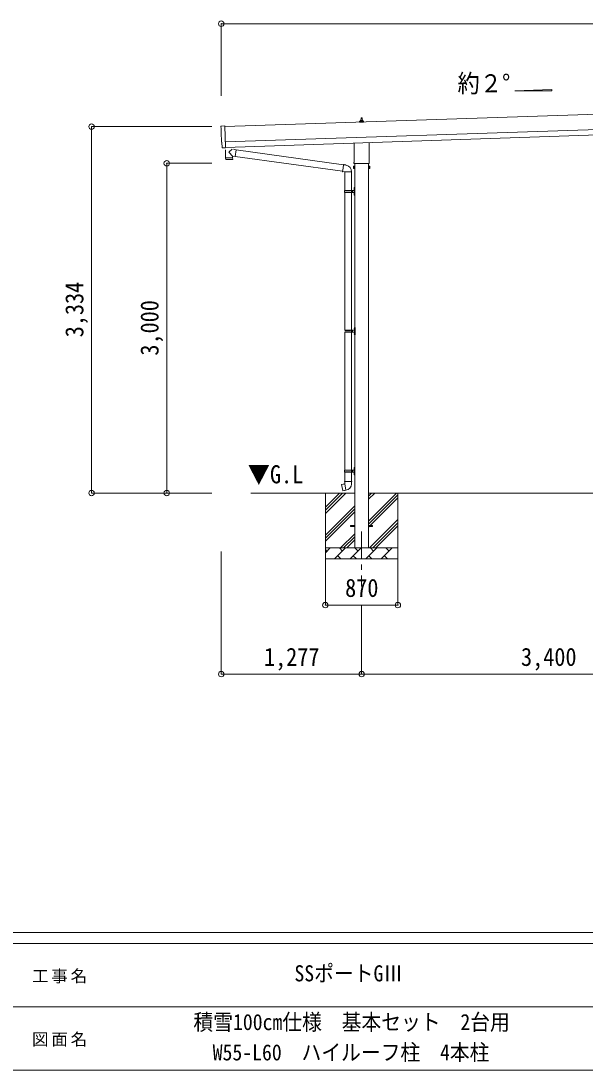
# Model space of a CAD drawing. Units: millimetres at full size, sheet at 1:50; some dimension numbers follow another scale. Extents: x -14053 to 14053, y -9700 to 9700.
# Drawn here: x -717 to 4414, y -9700 to -154 of the extents above; entities that cross this region are included whole.
import ezdxf
from ezdxf.enums import TextEntityAlignment as Align

# ---------------------------------------------------------------- set-up
doc = ezdxf.new("R2010")
doc.units = ezdxf.units.MM
doc.header["$LTSCALE"] = 50
doc.header["$PDMODE"] = 32
doc.header["$PDSIZE"] = 50
doc.linetypes.add('CHAIN1', pattern=[8, 5, -1, 1, -1])
for name, color, linetype, lineweight in [('0-0_0', 7, 'Continuous', 9), ('0-1_Defpoints', 4, 'Continuous', 9), ('0-2_TEXT1', 7, 'Continuous', 9), ('0-6_PARTS1', 6, 'Continuous', 9), ('F-0', 7, 'Continuous', 9)]:
    doc.layers.add(name, color=color, linetype=linetype, lineweight=lineweight)
doc.styles.add('ＭＳ ゴシック', font='')
doc.styles.get('ＭＳ ゴシック').set_extended_font_data('MS Gothic')

msp = doc.modelspace()

# ---------------------------------------------------------------- linework, layer by layer
at = {"layer": '0-0_0'}
for p, q in [((2319.54, -4449.55), (1375.38, -4449.55)), ((2052.04, -4449.55), (2052.04, -5049.55)), ((2052.04, -4634.6), (2237.09, -4449.55)), ((2052.04, -4606.31), (2208.8, -4449.55)), ((2052.04, -4578.03), (2180.52, -4449.55)), ((2444.54, -4704.65), (2699.63, -4449.55)), ((2444.54, -4506.66), (2501.64, -4449.55)), ((2444.54, -4478.37), (2473.36, -4449.55)), ((5719.54, -4449.55), (2444.54, -4449.55)), ((2444.54, -4732.93), (2712.04, -4465.43)), ((2712.04, -4449.55), (2712.04, -5049.55)), ((2052.04, -4832.59), (2319.54, -4565.09)), ((2444.54, -4761.22), (2712.04, -4493.72)), ((2052.04, -4860.87), (2319.54, -4593.37)), ((2052.04, -4889.16), (2319.54, -4621.66)), ((2454.19, -4949.55), (2712.04, -4691.7)), ((2482.48, -4949.55), (2712.04, -4719.99)), ((2510.76, -4949.55), (2712.04, -4748.27)), ((2189.63, -4949.55), (2319.54, -4819.65)), ((2217.92, -4949.55), (2319.54, -4847.93)), ((2052.04, -4949.55), (2712.04, -4949.55)), ((2052.04, -4992.44), (2094.93, -4949.55)), ((2136.35, -5049.55), (2236.35, -4949.55)), ((2207.8, -4978.1), (2179.24, -4949.55)), ((2246.2, -4949.55), (2319.54, -4876.22)), ((2277.77, -5049.55), (2377.77, -4949.55)), ((2349.22, -4978.1), (2320.66, -4949.55)), ((2419.19, -5049.55), (2519.19, -4949.55)), ((2490.64, -4978.1), (2462.09, -4949.55)), ((2560.61, -5049.55), (2660.61, -4949.55)), ((2632.06, -4978.1), (2603.51, -4949.55)), ((2708.75, -4949.55), (2712.04, -4946.26)), ((2066.38, -4978.1), (2052.04, -4963.76)), ((2712.04, -5049.55), (2052.04, -5049.55)), ((2164.9, -5020.99), (2193.46, -5049.55)), ((2306.32, -5020.99), (2334.88, -5049.55)), ((2447.75, -5020.99), (2476.3, -5049.55)), ((2589.17, -5020.99), (2617.72, -5049.55))]:
    msp.add_line(p, q, dxfattribs=at)
at = {"layer": '0-1_Defpoints'}
for p, q in [((7029.4, -917.93), (1136.39, -1114.37)), ((2376.04, -1060.29), (2376.76, -1036.76)), ((2377.76, -1035.79), (2386.31, -1035.79)), ((2387.31, -1036.76), (2388.04, -1060.29)), ((1104.72, -1111.99), (1136.22, -1109.28)), ((1136.22, -1109.28), (1142.81, -1307.03)), ((1141.05, -1254.29), (7034.06, -1057.86)), ((1142.72, -1304.26), (7035.73, -1107.83)), ((2363.79, -1075.79), (2363.79, -1068.07)), ((2400.29, -1075.79), (2363.79, -1075.79)), ((2364.17, -1067.29), (2399.9, -1067.29)), ((2364.55, -1067.1), (2371.27, -1065.47)), ((2371.65, -1065.29), (2392.42, -1065.29)), ((2372.04, -1064.5), (2372.04, -1060.29)), ((2373.04, -1060.29), (2391.04, -1060.29)), ((2392.04, -1064.5), (2392.04, -1060.29)), ((2399.52, -1067.1), (2392.8, -1065.47)), ((2400.29, -1075.79), (2400.29, -1068.07)), ((1111.79, -1258.65), (1111.19, -1258.67)), ((1113.36, -1305.66), (1111.79, -1258.65)), ((1123.22, -1308.68), (1116.3, -1308.55)), ((1123.96, -1308.38), (1124.6, -1307.73)), ((1124.6, -1307.73), (1142.85, -1308.03)), ((2313.74, -1439.78), (2313.74, -1265.23)), ((2450.34, -1260.67), (2450.34, -1439.78)), ((2308.04, -1478.05), (2308.79, -1476.73)), ((2308.04, -1478.05), (2308.04, -1495.05)), ((2308.04, -1495.05), (2308.79, -1496.36)), ((2315.04, -1481.64), (2308.79, -1481.64)), ((2315.04, -1491.46), (2308.79, -1491.46)), ((2315.04, -1496.36), (2308.79, -1496.36)), ((2312.04, -1448.55), (2312.04, -1443.05)), ((2449.97, -1452.05), (2314.1, -1452.05)), ((2317.54, -1495.75), (2315.04, -1495.75)), ((2319.54, -1452.05), (2319.54, -4949.55)), ((2444.54, -4949.55), (2444.54, -1452.05)), ((2446.54, -1495.75), (2449.04, -1495.75)), ((2449.04, -1481.64), (2455.28, -1481.64)), ((2449.04, -1491.46), (2455.28, -1491.46)), ((2449.04, -1496.36), (2455.28, -1496.36)), ((2452.04, -1443.05), (2452.04, -1448.55)), ((2456.04, -1478.05), (2455.28, -1476.73)), ((2456.04, -1495.05), (2455.28, -1496.36)), ((2456.04, -1478.05), (2456.04, -1495.05)), ((2282.04, -4745.05), (2319.54, -4745.05)), ((2282.04, -4754.05), (2282.04, -4745.05)), ((2282.04, -4754.05), (2319.54, -4754.05)), ((2444.54, -4745.05), (2482.04, -4745.05)), ((2444.54, -4754.05), (2482.04, -4754.05)), ((2482.04, -4754.05), (2482.04, -4745.05))]:
    msp.add_line(p, q, dxfattribs=at)
at = {"layer": '0-1_Defpoints', "color": 7, "linetype": 'CHAIN1'}
msp.add_line((2382.04, -4799.55), (2382.04, -5299.55), dxfattribs=at)
at = {"layer": '0-1_Defpoints'}
for points in [[(2315.04, -1496.36), (2315.04, -1476.73), (2308.79, -1476.73)], [(2315.04, -1495.75), (2315.04, -1477.35), (2317.54, -1477.35)], [(2449.04, -1495.75), (2449.04, -1477.35), (2446.54, -1477.35)], [(2449.04, -1496.36), (2449.04, -1476.73), (2455.28, -1476.73)]]:
    msp.add_lwpolyline(points, dxfattribs=at)
for points in [[(2317.54, -1497.05), (2317.54, -1476.05), (2319.54, -1476.05), (2319.54, -1497.05)], [(2446.54, -1497.05), (2446.54, -1476.05), (2444.54, -1476.05), (2444.54, -1497.05)]]:
    msp.add_lwpolyline(points, close=True, dxfattribs=at)
for centre, radius, start, end in [((2377.76, -1036.79), 1, 90, 178.60509), ((2386.31, -1036.79), 1, 1.39491, 90), ((2364.79, -1068.07), 1, 103.62699, 180), ((2371.04, -1064.5), 1, 283.62699, 0), ((2376.12, -1060.92), 4.13, 90, 171.17633), ((2373.04, -1061.29), 1, 90, 180), ((2385.37, -1060.29), 4.83, 133.60282, 180), ((2378.7, -1060.29), 4.83, 0, 46.39718), ((2387.95, -1060.92), 4.13, 8.82367, 90), ((2391.04, -1061.29), 1, 0, 90), ((2393.04, -1064.5), 1, 180, 256.37301), ((2399.29, -1068.07), 1, 0, 76.37301), ((2312.38, -1479.19), 4.34, 145.61575, 214.38425), ((2324.28, -1486.55), 16.24, 162.41205, 197.58795), ((2312.38, -1493.91), 4.34, 145.61575, 214.38425), ((2316.04, -1443.05), 4, 125.09963, 180), ((2316.04, -1448.55), 4, 180, 194.47751), ((2316.04, -1448.55), 4, 194.47751, 241.04498), ((2448.04, -1448.55), 4, 298.95502, 345.52249), ((2448.04, -1443.05), 4, 0, 54.90037), ((2448.04, -1448.55), 4, 345.52249, 0), ((2439.79, -1486.55), 16.24, 342.41205, 17.58795), ((2451.69, -1479.19), 4.34, 325.61575, 34.38425), ((2451.69, -1493.91), 4.34, 325.61575, 34.38425)]:
    msp.add_arc(centre, radius, start, end, dxfattribs=at)
for centre, major_axis, ratio, start_param, end_param in [((1104.98, -1114.97), (-3, -0.1), 0.99863, 4.7647489, 6.2979817), ((-3655.89, -1344.13), (4760.73, 158.69), 0.99863, 6.2686928, 6.2979817), ((1111.05, -1254.28), (-4.4, -0.15), 0.99863, 6.2686928, 7.8539816), ((1116.36, -1305.55), (-2.11, -2.14), 0.9974, 5.5252311, 7.0411395), ((1123.25, -1307.68), (-0.704, -0.714), 0.9974, 0.7579542, 1.5707963)]:
    msp.add_ellipse(centre, major_axis=major_axis, ratio=ratio, start_param=start_param, end_param=end_param, dxfattribs=at)
at = {"layer": '0-2_TEXT1'}
for p, q in [((1142.81, -1327.03), (1142.85, -1328.03)), ((1204.14, -1322.21), (1176.92, -1345.25)), ((1241.83, -1325.51), (1215.91, -1321.82)), ((1241.83, -1325.51), (1232.86, -1388.57)), ((1242.06, -1327.41), (2218.17, -1462.8)), ((1144.85, -1400.23), (1145.51, -1413.27)), ((1206.12, -1414.2), (1148.61, -1416.12)), ((1149.32, -1399.08), (1149.37, -1400.08)), ((1208.38, -1385.09), (1176.89, -1352.58)), ((1204.29, -1397.25), (1204.3, -1398.25)), ((1208.38, -1385.09), (1232.86, -1388.57)), ((1208.38, -1385.09), (1208.78, -1397.1)), ((1232.63, -1386.67), (2207.74, -1521.89)), ((2207.42, -1523.71), (2212.95, -1492.35)), ((2207.42, -1523.71), (2207.82, -1525.96)), ((2207.42, -1523.71), (2212.58, -1524.53)), ((2207.82, -1525.96), (2211.38, -1526.59)), ((2211.38, -1526.59), (2212.58, -1524.53)), ((2212.58, -1524.53), (2227.18, -1526.84)), ((2218.49, -1460.98), (2212.95, -1492.35)), ((2218.49, -1460.98), (2219.63, -1459)), ((2219.63, -1459), (2223.19, -1459.63)), ((2223.19, -1459.63), (2223.61, -1461.97)), ((2227.18, -1526.84), (2229.39, -1525.86)), ((2289.68, -1526.25), (2228.5, -1526.25)), ((2229.54, -1526.25), (2229.54, -1695.55)), ((2238.12, -1464.8), (2239.81, -1466.43)), ((2239.81, -1466.43), (2241.92, -1466.88)), ((2289.54, -1526.25), (2289.54, -1695.55)), ((2226.54, -1697.55), (2276.87, -1697.55)), ((2226.54, -1711.55), (2276.87, -1711.55)), ((2227.54, -1695.55), (2313.54, -1695.55)), ((2227.54, -1695.55), (2227.54, -1697.55)), ((2227.54, -1713.55), (2227.54, -1711.55)), ((2227.54, -1713.55), (2313.54, -1713.55)), ((2229.54, -1713.55), (2229.54, -2968.05)), ((2286.54, -1695.55), (2286.54, -1700.05)), ((2286.54, -1700.05), (2288.54, -1700.05)), ((2286.54, -1713.55), (2286.54, -1709.05)), ((2286.54, -1709.05), (2288.54, -1709.05)), ((2288.54, -1700.05), (2288.54, -1704.55)), ((2288.54, -1709.05), (2288.54, -1704.55)), ((2289.54, -1713.55), (2289.54, -2968.05)), ((2294.54, -1695.55), (2294.54, -1704.55)), ((2294.54, -1700.05), (2297.54, -1700.05)), ((2294.54, -1713.55), (2294.54, -1704.55)), ((2294.54, -1709.05), (2297.54, -1709.05)), ((2297.54, -1700.05), (2297.54, -1704.55)), ((2297.54, -1709.05), (2297.54, -1704.55)), ((2313.23, -1678.4), (2315.28, -1679.4)), ((2314.5, -1676.4), (2315.14, -1676.4)), ((2314.5, -1676.4), (2314.5, -1684.7)), ((2314.5, -1684.7), (2315.14, -1684.7)), ((2315.14, -1676.4), (2315.14, -1684.7)), ((2315.14, -1676.4), (2315.54, -1676.8)), ((2315.14, -1684.7), (2315.54, -1684.3)), ((2315.28, -1679.4), (2315.89, -1680.55)), ((2315.54, -1672.55), (2318.54, -1671.05)), ((2315.54, -1672.55), (2315.54, -1704.55)), ((2315.54, -1676.8), (2315.54, -1684.3)), ((2315.54, -1736.55), (2315.54, -1704.55)), ((2318.54, -1671.05), (2318.54, -1704.55)), ((2318.54, -1671.05), (2319.54, -1671.05)), ((2318.54, -1738.05), (2318.54, -1704.55)), ((2319.54, -1671.05), (2319.54, -1704.55)), ((2319.54, -1738.05), (2319.54, -1704.55)), ((2313.23, -1726.4), (2315.28, -1727.4)), ((2314.5, -1724.4), (2315.14, -1724.4)), ((2314.5, -1724.4), (2314.5, -1732.7)), ((2314.5, -1732.7), (2315.14, -1732.7)), ((2315.14, -1724.4), (2315.14, -1732.7)), ((2315.14, -1724.4), (2315.54, -1724.8)), ((2315.14, -1732.7), (2315.54, -1732.3)), ((2315.28, -1727.4), (2315.89, -1728.55)), ((2315.54, -1724.8), (2315.54, -1732.3)), ((2315.54, -1736.55), (2318.54, -1738.05)), ((2318.54, -1738.05), (2319.54, -1738.05)), ((2315.73, -2950.9), (2317.78, -2951.9)), ((2317, -2948.9), (2317.64, -2948.9)), ((2317, -2948.9), (2317, -2957.2)), ((2317, -2957.2), (2317.64, -2957.2)), ((2317.64, -2948.9), (2317.64, -2957.2)), ((2317.64, -2948.9), (2318.04, -2949.3)), ((2317.64, -2957.2), (2318.04, -2956.8)), ((2317.78, -2951.9), (2318.39, -2953.05)), ((2318.04, -2945.05), (2321.04, -2943.55)), ((2318.04, -2945.05), (2318.04, -2977.05)), ((2318.04, -2949.3), (2318.04, -2956.8)), ((2321.04, -2943.55), (2321.04, -2977.05)), ((2321.04, -2943.55), (2322.04, -2943.55)), ((2322.04, -2943.55), (2322.04, -2977.05)), ((2229.04, -2970.05), (2279.37, -2970.05)), ((2229.04, -2984.05), (2279.37, -2984.05)), ((2229.54, -2986.04), (2229.54, -4240.55)), ((2230.04, -2968.05), (2316.04, -2968.05)), ((2230.04, -2986.05), (2316.04, -2986.05)), ((2289.04, -2968.05), (2289.04, -2972.55)), ((2289.04, -2972.55), (2291.04, -2972.55)), ((2289.04, -2986.05), (2289.04, -2981.55)), ((2289.04, -2981.55), (2291.04, -2981.55)), ((2289.54, -2986.04), (2289.54, -4240.55)), ((2291.04, -2972.55), (2291.04, -2977.05)), ((2291.04, -2981.55), (2291.04, -2977.05)), ((2297.04, -2968.05), (2297.04, -2977.05)), ((2297.04, -2972.55), (2300.04, -2972.55)), ((2297.04, -2986.05), (2297.04, -2977.05)), ((2297.04, -2981.55), (2300.04, -2981.55)), ((2300.04, -2972.55), (2300.04, -2977.05)), ((2300.04, -2981.55), (2300.04, -2977.05)), ((2315.73, -2998.9), (2317.78, -2999.9)), ((2317, -2996.9), (2317.64, -2996.9)), ((2317, -2996.9), (2317, -3005.2)), ((2317, -3005.2), (2317.64, -3005.2)), ((2317.64, -2996.9), (2317.64, -3005.2)), ((2317.64, -2996.9), (2318.04, -2997.3)), ((2317.64, -3005.2), (2318.04, -3004.8)), ((2317.78, -2999.9), (2318.39, -3001.05)), ((2318.04, -3009.05), (2318.04, -2977.05)), ((2318.04, -2997.3), (2318.04, -3004.8)), ((2318.04, -3009.05), (2321.04, -3010.55)), ((2321.04, -3010.55), (2321.04, -2977.05)), ((2321.04, -3010.55), (2322.04, -3010.55)), ((2322.04, -3010.55), (2322.04, -2977.05)), ((2226.54, -4242.55), (2276.87, -4242.55)), ((2226.54, -4256.55), (2276.87, -4256.55)), ((2227.54, -4240.55), (2313.54, -4240.55)), ((2227.54, -4240.55), (2227.54, -4242.55)), ((2227.54, -4258.55), (2227.54, -4256.55)), ((2227.54, -4258.55), (2313.54, -4258.55)), ((2229.54, -4258.55), (2229.54, -4343.47)), ((2286.54, -4240.55), (2286.54, -4245.05)), ((2286.54, -4245.05), (2288.54, -4245.05)), ((2286.54, -4258.55), (2286.54, -4254.05)), ((2286.54, -4254.05), (2288.54, -4254.05)), ((2288.54, -4245.05), (2288.54, -4249.55)), ((2288.54, -4254.05), (2288.54, -4249.55)), ((2289.54, -4258.55), (2289.54, -4343.47)), ((2294.54, -4240.55), (2294.54, -4249.55)), ((2294.54, -4245.05), (2297.54, -4245.05)), ((2294.54, -4258.55), (2294.54, -4249.55)), ((2294.54, -4254.05), (2297.54, -4254.05)), ((2297.54, -4245.05), (2297.54, -4249.55)), ((2297.54, -4254.05), (2297.54, -4249.55)), ((2313.23, -4223.4), (2315.28, -4224.4)), ((2313.23, -4271.4), (2315.28, -4272.4)), ((2314.5, -4221.4), (2315.14, -4221.4)), ((2314.5, -4221.4), (2314.5, -4229.7)), ((2314.5, -4229.7), (2315.14, -4229.7)), ((2314.5, -4269.4), (2315.14, -4269.4)), ((2314.5, -4269.4), (2314.5, -4277.7)), ((2314.5, -4277.7), (2315.14, -4277.7)), ((2315.14, -4221.4), (2315.14, -4229.7)), ((2315.14, -4221.4), (2315.54, -4221.8)), ((2315.14, -4229.7), (2315.54, -4229.3)), ((2315.14, -4269.4), (2315.14, -4277.7)), ((2315.14, -4269.4), (2315.54, -4269.8)), ((2315.14, -4277.7), (2315.54, -4277.3)), ((2315.28, -4224.4), (2315.89, -4225.55)), ((2315.28, -4272.4), (2315.89, -4273.55)), ((2315.54, -4217.55), (2318.54, -4216.05)), ((2315.54, -4217.55), (2315.54, -4249.55)), ((2315.54, -4221.8), (2315.54, -4229.3)), ((2315.54, -4281.55), (2315.54, -4249.55)), ((2315.54, -4269.8), (2315.54, -4277.3)), ((2315.54, -4281.55), (2318.54, -4283.05)), ((2318.54, -4216.05), (2318.54, -4249.55)), ((2318.54, -4216.05), (2319.54, -4216.05)), ((2318.54, -4283.05), (2318.54, -4249.55)), ((2318.54, -4283.05), (2319.54, -4283.05)), ((2319.54, -4216.05), (2319.54, -4249.55)), ((2319.54, -4283.05), (2319.54, -4249.55)), ((2201.08, -4371.93), (2200.27, -4373.1)), ((2200.27, -4373.1), (2209.89, -4427.65)), ((2228.94, -4366.68), (2201.08, -4371.93)), ((2213.82, -4369.32), (2213.61, -4369.57)), ((2227.69, -4343.47), (2225.54, -4344.26)), ((2225.54, -4344.26), (2225.54, -4347.87)), ((2225.54, -4347.87), (2227.78, -4348.69)), ((2227.69, -4343.47), (2259.54, -4343.47)), ((2227.69, -4343.47), (2227.78, -4348.69)), ((2227.78, -4348.69), (2228.03, -4363.47)), ((2228.03, -4363.47), (2229.39, -4365.47)), ((2239.3, -4423.97), (2229.16, -4366.5)), ((2229.19, -4365.68), (2229.19, -4366.38)), ((2229.39, -4365.47), (2229.35, -4365.48)), ((2291.39, -4343.47), (2259.54, -4343.47)), ((2289.72, -4365.42), (2289.65, -4367.58)), ((2291.04, -4363.47), (2289.72, -4365.42)), ((2293.54, -4347.87), (2291.29, -4348.69)), ((2291.39, -4343.47), (2293.54, -4344.26)), ((2293.54, -4344.26), (2293.54, -4347.87)), ((2223.91, -4426.57), (2223.63, -4426.41)), ((2239.6, -4424.74), (2239.36, -4424.07))]:
    msp.add_line(p, q, dxfattribs=at)
for points in [[(1142.45, -1328.02), (1144.82, -1399.23), (1208.78, -1397.1)], [(1209.02, -1411.15), (1208.82, -1398.1), (1144.85, -1400.23)], [(2218.49, -1460.98), (2223.61, -1461.97), (2238.12, -1464.8)], [(2313.23, -1682.7), (2315.28, -1681.7), (2315.89, -1680.55)], [(2313.23, -1730.7), (2315.28, -1729.7), (2315.89, -1728.55)], [(2315.73, -2955.2), (2317.78, -2954.2), (2318.39, -2953.05)], [(2315.73, -3003.2), (2317.78, -3002.2), (2318.39, -3001.05)], [(2313.23, -4227.7), (2315.28, -4226.7), (2315.89, -4225.55)], [(2313.23, -4275.7), (2315.28, -4274.7), (2315.89, -4273.55)], [(2216.06, -4369.1), (2215.78, -4368.95), (2213.82, -4369.32)], [(2291.39, -4343.47), (2291.29, -4348.69), (2291.04, -4363.47)], [(2239.03, -4423.88), (2211.05, -4428.48), (2209.89, -4427.65)], [(2226.1, -4426), (2225.88, -4426.24), (2223.91, -4426.57)]]:
    msp.add_lwpolyline(points, dxfattribs=at)
for centre, radius, start, end in [((1148.51, -1413.12), 3, 182.90915, 271.95747), ((1180.31, -1348.93), 5, 132.56466, 226.88314), ((1206.02, -1411.2), 3, 271.90915, 0.90915), ((2229.39, -1525.86), 60.3, 359.62495, 78), ((2275.29, -1704.55), 49.25, 171.82876, 180.00002), ((2275.29, -1704.55), 49.25, 180.00002, 188.17127), ((2276.87, -1695.55), 2, 270, 359.99998), ((2276.87, -1713.55), 2, 0.00005, 90.00004), ((2318.83, -1680.55), 6, 136.21765, 223.78235), ((2313.54, -1693.55), 2, 270, 359.99998), ((2313.54, -1715.55), 2, 0.00005, 90.00004), ((2318.83, -1728.55), 6, 136.21765, 223.78235), ((2321.33, -2953.05), 6, 136.21765, 223.78235), ((2279.37, -2968.05), 2, 270, 359.99998), ((2279.37, -2986.05), 2, 0.00005, 90.00004), ((2321.33, -3001.05), 6, 136.21765, 223.78235), ((2316.04, -2966.05), 2, 270, 359.99998), ((2316.04, -2988.05), 2, 0.00005, 90.00004), ((2275.29, -4249.55), 49.25, 171.82876, 180.00002), ((2275.29, -4249.55), 49.25, 180.00002, 188.17127), ((2276.87, -4240.55), 2, 270, 359.99998), ((2276.87, -4258.55), 2, 0.00005, 90.00004), ((2318.83, -4225.55), 6, 136.21765, 223.78235), ((2318.83, -4273.55), 6, 136.21765, 223.78235), ((2313.54, -4238.55), 2, 270, 359.99998), ((2313.54, -4260.55), 2, 0.00005, 90.00004), ((2228.89, -4366.38), 0.3, 280.66842, 0), ((2229.39, -4365.68), 0.2, 100, 180), ((2229.39, -4365.47), 60.3, 279.96938, 358), ((2239.08, -4424.18), 0.3, 20, 99.33158), ((2239.79, -4424.67), 0.2, 200, 279.96938)]:
    msp.add_arc(centre, radius, start, end, dxfattribs=at)
at = {"layer": '0-6_PARTS1'}
for p, q in [((1105.04, -179.32), (7065.04, -179.32)), ((1105.04, -179.32), (1105.04, -835.95)), ((-74.6, -1115.57), (1020.01, -1115.57)), ((-74.6, -4449.55), (-74.6, -1115.57)), ((609.15, -1449.55), (1020.01, -1449.55)), ((609.15, -4449.55), (609.15, -1449.55)), ((-74.6, -4449.55), (1020.01, -4449.55)), ((609.15, -4449.55), (1020.01, -4449.55)), ((1105.04, -6097.38), (1105.04, -4982.78)), ((2052.04, -5469.33), (2052.04, -5049.55)), ((2712.04, -5469.33), (2712.04, -5049.55)), ((2052.04, -5469.33), (2712.04, -5469.33)), ((2382.04, -6097.38), (2382.04, -5469.33)), ((1105.04, -6097.38), (2382.04, -6097.38)), ((2382.04, -6097.38), (5782.04, -6097.38))]:
    msp.add_line(p, q, dxfattribs=at)
at = {"layer": '0-6_PARTS1', "color": 4}
for p, q in [((3776.72, -789.36), (4112.72, -776.94)), ((4112.72, -789.36), (3776.72, -789.36)), ((4112.72, -776.94), (4112.72, -789.36))]:
    msp.add_line(p, q, dxfattribs=at)
at = {"layer": '0-6_PARTS1'}
for p in [(1105.04, -179.32), (-74.6, -1115.57), (609.15, -1449.55), (-74.6, -4449.55), (609.15, -4449.55), (2052.04, -5469.33), (2712.04, -5469.33), (1105.04, -6097.38), (2382.04, -6097.38)]:
    msp.add_point(p, dxfattribs=at)
at = {"layer": 'F-0', "color": 5, "lineweight": 5}
for p, q in [((-14053.43, -8450), (13346.57, -8450)), ((-14053.43, -8550), (8901.98, -8550)), ((-5748.03, -9125), (4501.97, -9125)), ((-14053.43, -9700), (13346.57, -9700))]:
    msp.add_line(p, q, dxfattribs=at)

# ---------------------------------------------------------------- texts
at = {"layer": '0-0_0', "style": 'ＭＳ ゴシック', "width": 0.9}
msp.add_text('▼G.L', height=165, dxfattribs=at).set_placement((1345.42, -4411.1), align=Align.BOTTOM_LEFT)
at = {"layer": '0-6_PARTS1', "color": 7, "style": 'ＭＳ ゴシック', "width": 0.9}
for s, p in [('約２°', (3254.42, -853.85)), ('870', (2232.04, -5444.33)), ('1,277', (1493.54, -6072.38)), ('3,400', (3832.04, -6072.38))]:
    msp.add_text(s, height=165, dxfattribs=at).set_placement(p, align=Align.BOTTOM_LEFT)
for s, p in [('3,334', (-99.6, -3032.56)), ('3,000', (584.15, -3199.55))]:
    msp.add_text(s, height=165, rotation=90, dxfattribs=at).set_placement(p, align=Align.BOTTOM_LEFT)
at = {"layer": 'F-0', "style": 'ＭＳ ゴシック', "width": 0.9}
for s, p in [('SSポートGⅢ', (1770.72, -8937.5)), ('積雪100cm仕様\u3000基本セット\u30002台用', (851.97, -9380.76)), ('W55-L60\u3000ハイルーフ柱\u30004本柱', (1026.97, -9656.45))]:
    msp.add_text(s, height=146.6, dxfattribs=at).set_placement(p, align=Align.BOTTOM_LEFT)
at = {"layer": 'F-0', "char_height": 110, "attachment_point": 7, "style": 'ＭＳ ゴシック'}
for s, insert in [('\\T1.17;工事名', (-616.19, -8912.5)), ('\\T1.17;図面名', (-616.19, -9487.5))]:
    msp.add_mtext(s, dxfattribs=dict(at, insert=insert))

doc.saveas('drawing.dxf')
